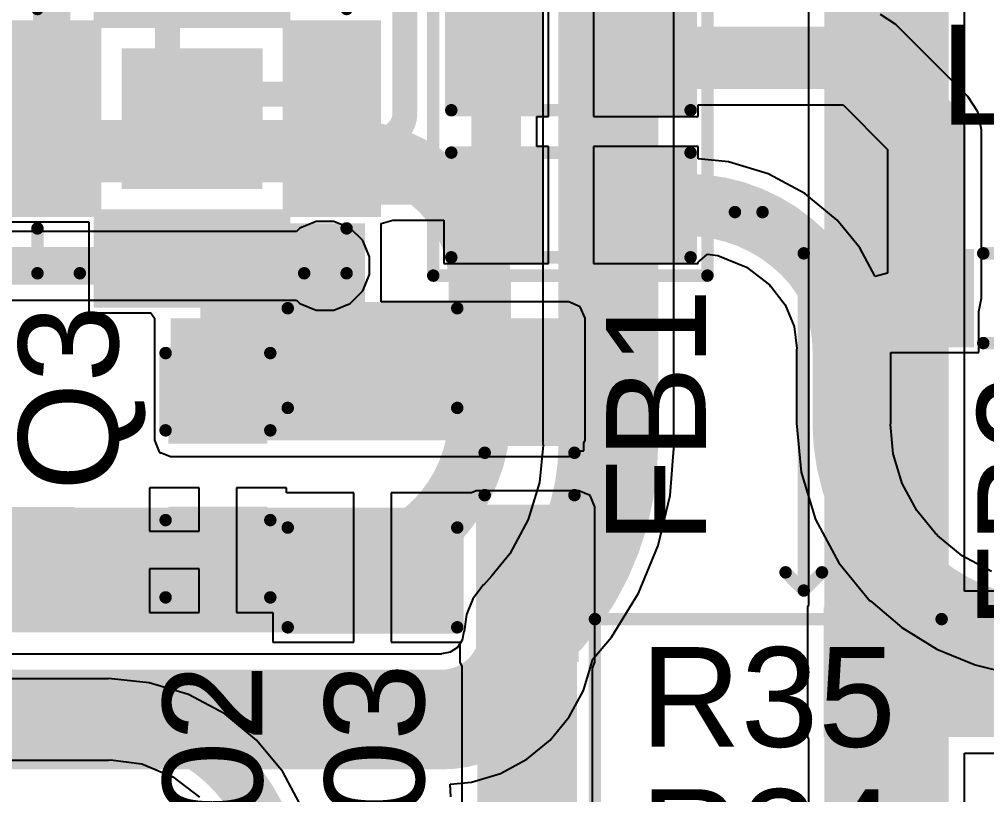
# Model space of a CAD drawing. Header units: millimetres. Extents: x -0.21 to 2.41, y -2.08 to 4.57.
# Drawn here: x 1.5006 to 1.8886, y -0.6672 to -0.3562 of the extents above; entities that cross this region are included whole.
import ezdxf

# ---------------------------------------------------------------- set-up
doc = ezdxf.new("R2010")
doc.units = ezdxf.units.MM
doc.header["$MEASUREMENT"] = 0
for name, color, linetype in [('BottomLayer', 5, 'Continuous'), ('TopLayer', 1, 'Continuous'), ('TopOverlay', 2, 'Continuous'), ('TopPaste', 8, 'Continuous'), ('TopSolder', 216, 'Continuous'), ('ViaHoleLayer', 16, 'Continuous')]:
    doc.layers.add(name, color=color, linetype=linetype)
doc.styles.add('Arial', font='arial.ttf', dxfattribs={"height": 0.2})

# ---------------------------------------------------------------- blocks, each defined once
blk = doc.blocks.new('R___0603_11')
at = {"layer": 'TopLayer'}
for points in [[(-0.015, 0.0175), (-0.015, -0.0175), (-0.045, -0.0175), (-0.045, 0.0175)], [(0.045, 0.0175), (0.045, -0.0175), (0.015, -0.0175), (0.015, 0.0175)]]:
    blk.add_hatch(color=1, dxfattribs=at).paths.add_polyline_path(points)
at = {"layer": 'TopPaste'}
for points in [[(-0.015, 0.0175), (-0.015, -0.0175), (-0.045, -0.0175), (-0.045, 0.0175)], [(0.045, 0.0175), (0.045, -0.0175), (0.015, -0.0175), (0.015, 0.0175)]]:
    blk.add_hatch(color=8, dxfattribs=at).paths.add_polyline_path(points)
at = {"layer": 'TopSolder'}
for points in [[(-0.011, 0.0215), (-0.011, -0.0215), (-0.049, -0.0215), (-0.049, 0.0215)], [(0.049, 0.0215), (0.049, -0.0215), (0.011, -0.0215), (0.011, 0.0215)]]:
    blk.add_hatch(color=216, dxfattribs=at).paths.add_polyline_path(points)
at = {"layer": 'TopOverlay', "const_width": 0.005}
for points in [[(-0.048, -0.021), (-0.048, 0.021)], [(-0.048, 0.021), (0.048, 0.021)], [(0.048, -0.021), (0.048, 0.021)], [(-0.048, -0.021), (0.048, -0.021)]]:
    blk.add_lwpolyline(points, dxfattribs=at)
at = {"layer": 'TopOverlay', "const_width": 0.0025}
for points in [[(-0.04925, 0.021, 1), (-0.04675, 0.021, 1)], [(-0.04925, 0.021, 1), (-0.04675, 0.021, 1)], [(0.04675, 0.021, 1), (0.04925, 0.021, 1)], [(0.04675, 0.021, 1), (0.04925, 0.021, 1)], [(-0.04925, -0.021, 1), (-0.04675, -0.021, 1)], [(-0.04925, -0.021, 1), (-0.04675, -0.021, 1)], [(0.04675, -0.021, 1), (0.04925, -0.021, 1)], [(0.04675, -0.021, 1), (0.04925, -0.021, 1)]]:
    blk.add_lwpolyline(points, format="xyb", close=True, dxfattribs=at)
blk = doc.blocks.new('R___0603_12')
at = {"layer": 'TopLayer'}
for points in [[(-0.015, 0.0175), (-0.015, -0.0175), (-0.045, -0.0175), (-0.045, 0.0175)], [(0.045, 0.0175), (0.045, -0.0175), (0.015, -0.0175), (0.015, 0.0175)]]:
    blk.add_hatch(color=1, dxfattribs=at).paths.add_polyline_path(points)
at = {"layer": 'TopPaste'}
for points in [[(-0.015, 0.0175), (-0.015, -0.0175), (-0.045, -0.0175), (-0.045, 0.0175)], [(0.045, 0.0175), (0.045, -0.0175), (0.015, -0.0175), (0.015, 0.0175)]]:
    blk.add_hatch(color=8, dxfattribs=at).paths.add_polyline_path(points)
at = {"layer": 'TopSolder'}
for points in [[(-0.011, 0.0215), (-0.011, -0.0215), (-0.049, -0.0215), (-0.049, 0.0215)], [(0.049, 0.0215), (0.049, -0.0215), (0.011, -0.0215), (0.011, 0.0215)]]:
    blk.add_hatch(color=216, dxfattribs=at).paths.add_polyline_path(points)
at = {"layer": 'TopOverlay', "const_width": 0.005}
for points in [[(-0.048, -0.021), (-0.048, 0.021)], [(-0.048, 0.021), (0.048, 0.021)], [(0.048, -0.021), (0.048, 0.021)], [(-0.048, -0.021), (0.048, -0.021)]]:
    blk.add_lwpolyline(points, dxfattribs=at)
at = {"layer": 'TopOverlay', "const_width": 0.0025}
for points in [[(-0.04925, 0.021, 1), (-0.04675, 0.021, 1)], [(-0.04925, 0.021, 1), (-0.04675, 0.021, 1)], [(0.04675, 0.021, 1), (0.04925, 0.021, 1)], [(0.04675, 0.021, 1), (0.04925, 0.021, 1)], [(-0.04925, -0.021, 1), (-0.04675, -0.021, 1)], [(-0.04925, -0.021, 1), (-0.04675, -0.021, 1)], [(0.04675, -0.021, 1), (0.04925, -0.021, 1)], [(0.04675, -0.021, 1), (0.04925, -0.021, 1)]]:
    blk.add_lwpolyline(points, format="xyb", close=True, dxfattribs=at)
blk = doc.blocks.new('TQFN_16_EP_3_3__51')
at = {"layer": 'TopLayer'}
for points in [[(-0.02362, 0.07185), (-0.02362, 0.04035), (-0.03543, 0.04035), (-0.03543, 0.07185)], [(-0.00394, 0.07185), (-0.00394, 0.04035), (-0.01575, 0.04035), (-0.01575, 0.07185)], [(0.01575, 0.07185), (0.01575, 0.04035), (0.00394, 0.04035), (0.00394, 0.07185)], [(0.03543, 0.07185), (0.03543, 0.04035), (0.02362, 0.04035), (0.02362, 0.07185)], [(-0.07185, 0.03543), (-0.04035, 0.03543), (-0.04035, 0.02362), (-0.07185, 0.02362)], [(0.04035, 0.03543), (0.07185, 0.03543), (0.07185, 0.02362), (0.04035, 0.02362)], [(-0.02421, 0.02421), (0.02421, 0.02421), (0.02421, -0.02421), (-0.02421, -0.02421)], [(-0.07185, 0.01575), (-0.04035, 0.01575), (-0.04035, 0.00394), (-0.07185, 0.00394)], [(0.04035, 0.01575), (0.07185, 0.01575), (0.07185, 0.00394), (0.04035, 0.00394)], [(-0.07185, -0.00394), (-0.04035, -0.00394), (-0.04035, -0.01575), (-0.07185, -0.01575)], [(0.04035, -0.00394), (0.07185, -0.00394), (0.07185, -0.01575), (0.04035, -0.01575)], [(-0.07185, -0.02362), (-0.04035, -0.02362), (-0.04035, -0.03543), (-0.07185, -0.03543)], [(0.04035, -0.02362), (0.07185, -0.02362), (0.07185, -0.03543), (0.04035, -0.03543)], [(-0.03543, -0.07185), (-0.03543, -0.04035), (-0.02362, -0.04035), (-0.02362, -0.07185)], [(-0.01575, -0.07185), (-0.01575, -0.04035), (-0.00394, -0.04035), (-0.00394, -0.07185)], [(0.00394, -0.07185), (0.00394, -0.04035), (0.01575, -0.04035), (0.01575, -0.07185)], [(0.02362, -0.07185), (0.02362, -0.04035), (0.03543, -0.04035), (0.03543, -0.07185)]]:
    blk.add_hatch(color=1, dxfattribs=at).paths.add_polyline_path(points)
at = {"layer": 'TopPaste'}
for points in [[(-0.02362, 0.07185), (-0.02362, 0.04035), (-0.03543, 0.04035), (-0.03543, 0.07185)], [(-0.00394, 0.07185), (-0.00394, 0.04035), (-0.01575, 0.04035), (-0.01575, 0.07185)], [(0.01575, 0.07185), (0.01575, 0.04035), (0.00394, 0.04035), (0.00394, 0.07185)], [(0.03543, 0.07185), (0.03543, 0.04035), (0.02362, 0.04035), (0.02362, 0.07185)], [(-0.07185, 0.03543), (-0.04035, 0.03543), (-0.04035, 0.02362), (-0.07185, 0.02362)], [(0.04035, 0.03543), (0.07185, 0.03543), (0.07185, 0.02362), (0.04035, 0.02362)], [(-0.02421, 0.02421), (0.02421, 0.02421), (0.02421, -0.02421), (-0.02421, -0.02421)], [(-0.07185, 0.01575), (-0.04035, 0.01575), (-0.04035, 0.00394), (-0.07185, 0.00394)], [(0.04035, 0.01575), (0.07185, 0.01575), (0.07185, 0.00394), (0.04035, 0.00394)], [(-0.07185, -0.00394), (-0.04035, -0.00394), (-0.04035, -0.01575), (-0.07185, -0.01575)], [(0.04035, -0.00394), (0.07185, -0.00394), (0.07185, -0.01575), (0.04035, -0.01575)], [(-0.07185, -0.02362), (-0.04035, -0.02362), (-0.04035, -0.03543), (-0.07185, -0.03543)], [(0.04035, -0.02362), (0.07185, -0.02362), (0.07185, -0.03543), (0.04035, -0.03543)], [(-0.03543, -0.07185), (-0.03543, -0.04035), (-0.02362, -0.04035), (-0.02362, -0.07185)], [(-0.01575, -0.07185), (-0.01575, -0.04035), (-0.00394, -0.04035), (-0.00394, -0.07185)], [(0.00394, -0.07185), (0.00394, -0.04035), (0.01575, -0.04035), (0.01575, -0.07185)], [(0.02362, -0.07185), (0.02362, -0.04035), (0.03543, -0.04035), (0.03543, -0.07185)]]:
    blk.add_hatch(color=8, dxfattribs=at).paths.add_polyline_path(points)
at = {"layer": 'TopSolder'}
for points in [[(-0.01962, 0.07585), (-0.01962, 0.03635), (-0.03943, 0.03635), (-0.03943, 0.07585)], [(0.00006, 0.07585), (0.00006, 0.03635), (-0.01975, 0.03635), (-0.01975, 0.07585)], [(0.01975, 0.07585), (0.01975, 0.03635), (-0.00006, 0.03635), (-0.00006, 0.07585)], [(0.03943, 0.07585), (0.03943, 0.03635), (0.01962, 0.03635), (0.01962, 0.07585)], [(-0.07585, 0.03943), (-0.03635, 0.03943), (-0.03635, 0.01962), (-0.07585, 0.01962)], [(0.03635, 0.03943), (0.07585, 0.03943), (0.07585, 0.01962), (0.03635, 0.01962)], [(-0.02821, 0.02821), (0.02821, 0.02821), (0.02821, -0.02821), (-0.02821, -0.02821)], [(-0.07585, 0.01975), (-0.03635, 0.01975), (-0.03635, -0.00006), (-0.07585, -0.00006)], [(0.03635, 0.01975), (0.07585, 0.01975), (0.07585, -0.00006), (0.03635, -0.00006)], [(-0.07585, 0.00006), (-0.03635, 0.00006), (-0.03635, -0.01975), (-0.07585, -0.01975)], [(0.03635, 0.00006), (0.07585, 0.00006), (0.07585, -0.01975), (0.03635, -0.01975)], [(-0.07585, -0.01962), (-0.03635, -0.01962), (-0.03635, -0.03943), (-0.07585, -0.03943)], [(0.03635, -0.01962), (0.07585, -0.01962), (0.07585, -0.03943), (0.03635, -0.03943)], [(-0.03943, -0.07585), (-0.03943, -0.03635), (-0.01962, -0.03635), (-0.01962, -0.07585)], [(-0.01975, -0.07585), (-0.01975, -0.03635), (0.00006, -0.03635), (0.00006, -0.07585)], [(-0.00006, -0.07585), (-0.00006, -0.03635), (0.01975, -0.03635), (0.01975, -0.07585)], [(0.01962, -0.07585), (0.01962, -0.03635), (0.03943, -0.03635), (0.03943, -0.07585)]]:
    blk.add_hatch(color=216, dxfattribs=at).paths.add_polyline_path(points)
at = {"layer": 'TopOverlay', "const_width": 0.005}
for points in [[(-0.062, 0.044), (-0.062, 0.062)], [(-0.062, 0.062), (-0.045, 0.062)], [(0.045, 0.062), (0.062, 0.062)], [(0.062, 0.044), (0.062, 0.062)], [(-0.083, 0.036), (-0.078, 0.031)], [(-0.083, 0.026), (-0.083, 0.036)], [(-0.083, 0.026), (-0.078, 0.031)], [(-0.062, -0.062), (-0.062, -0.044)], [(0.062, -0.062), (0.062, -0.044)], [(-0.062, -0.062), (-0.045, -0.062)], [(0.045, -0.062), (0.062, -0.062)]]:
    blk.add_lwpolyline(points, dxfattribs=at)
at = {"layer": 'TopOverlay', "const_width": 0.0025}
for points in [[(-0.06325, 0.062, 1), (-0.06075, 0.062, 1)], [(-0.06325, 0.062, 1), (-0.06075, 0.062, 1)], [(-0.04625, 0.062, 1), (-0.04375, 0.062, 1)], [(0.04375, 0.062, 1), (0.04625, 0.062, 1)], [(0.06075, 0.062, 1), (0.06325, 0.062, 1)], [(0.06075, 0.062, 1), (0.06325, 0.062, 1)], [(-0.06325, 0.044, 1), (-0.06075, 0.044, 1)], [(0.06075, 0.044, 1), (0.06325, 0.044, 1)], [(-0.08425, 0.036, 1), (-0.08175, 0.036, 1)], [(-0.08425, 0.036, 1), (-0.08175, 0.036, 1)], [(-0.07925, 0.031, 1), (-0.07675, 0.031, 1)], [(-0.07925, 0.031, 1), (-0.07675, 0.031, 1)], [(-0.08425, 0.026, 1), (-0.08175, 0.026, 1)], [(-0.08425, 0.026, 1), (-0.08175, 0.026, 1)], [(-0.06325, -0.044, 1), (-0.06075, -0.044, 1)], [(0.06075, -0.044, 1), (0.06325, -0.044, 1)], [(-0.06325, -0.062, 1), (-0.06075, -0.062, 1)], [(-0.06325, -0.062, 1), (-0.06075, -0.062, 1)], [(-0.04625, -0.062, 1), (-0.04375, -0.062, 1)], [(0.04375, -0.062, 1), (0.04625, -0.062, 1)], [(0.06075, -0.062, 1), (0.06325, -0.062, 1)], [(0.06075, -0.062, 1), (0.06325, -0.062, 1)]]:
    blk.add_lwpolyline(points, format="xyb", close=True, dxfattribs=at)
blk = doc.blocks.new('IND_0603__1608_M_______62')
at = {"layer": 'TopLayer'}
for points in [[(-0.03937, 0.01575), (-0.01575, 0.01575), (-0.01575, -0.01575), (-0.03937, -0.01575)], [(0.01575, 0.01575), (0.03937, 0.01575), (0.03937, -0.01575), (0.01575, -0.01575)]]:
    blk.add_hatch(color=1, dxfattribs=at).paths.add_polyline_path(points)
at = {"layer": 'TopPaste'}
for points in [[(-0.03937, 0.01575), (-0.01575, 0.01575), (-0.01575, -0.01575), (-0.03937, -0.01575)], [(0.01575, 0.01575), (0.03937, 0.01575), (0.03937, -0.01575), (0.01575, -0.01575)]]:
    blk.add_hatch(color=8, dxfattribs=at).paths.add_polyline_path(points)
at = {"layer": 'TopSolder'}
for points in [[(-0.04337, 0.01975), (-0.01175, 0.01975), (-0.01175, -0.01975), (-0.04337, -0.01975)], [(0.01175, 0.01975), (0.04337, 0.01975), (0.04337, -0.01975), (0.01175, -0.01975)]]:
    blk.add_hatch(color=216, dxfattribs=at).paths.add_polyline_path(points)
at = {"layer": 'TopOverlay', "const_width": 0.005}
for points in [[(-0.008, 0.018), (0.009, 0.018)], [(-0.008, -0.018), (0.009, -0.018)]]:
    blk.add_lwpolyline(points, dxfattribs=at)
at = {"layer": 'TopOverlay', "const_width": 0.0025}
for points in [[(-0.00925, 0.018, 1), (-0.00675, 0.018, 1)], [(0.00775, 0.018, 1), (0.01025, 0.018, 1)], [(-0.00925, -0.018, 1), (-0.00675, -0.018, 1)], [(0.00775, -0.018, 1), (0.01025, -0.018, 1)]]:
    blk.add_lwpolyline(points, format="xyb", close=True, dxfattribs=at)
blk = doc.blocks.new('IND_0603__1608_M_______63')
at = {"layer": 'TopLayer'}
for points in [[(-0.03937, 0.01575), (-0.01575, 0.01575), (-0.01575, -0.01575), (-0.03937, -0.01575)], [(0.01575, 0.01575), (0.03937, 0.01575), (0.03937, -0.01575), (0.01575, -0.01575)]]:
    blk.add_hatch(color=1, dxfattribs=at).paths.add_polyline_path(points)
at = {"layer": 'TopPaste'}
for points in [[(-0.03937, 0.01575), (-0.01575, 0.01575), (-0.01575, -0.01575), (-0.03937, -0.01575)], [(0.01575, 0.01575), (0.03937, 0.01575), (0.03937, -0.01575), (0.01575, -0.01575)]]:
    blk.add_hatch(color=8, dxfattribs=at).paths.add_polyline_path(points)
at = {"layer": 'TopSolder'}
for points in [[(-0.04337, 0.01975), (-0.01175, 0.01975), (-0.01175, -0.01975), (-0.04337, -0.01975)], [(0.01175, 0.01975), (0.04337, 0.01975), (0.04337, -0.01975), (0.01175, -0.01975)]]:
    blk.add_hatch(color=216, dxfattribs=at).paths.add_polyline_path(points)
at = {"layer": 'TopOverlay', "const_width": 0.005}
for points in [[(-0.008, 0.018), (0.009, 0.018)], [(-0.008, -0.018), (0.009, -0.018)]]:
    blk.add_lwpolyline(points, dxfattribs=at)
at = {"layer": 'TopOverlay', "const_width": 0.0025}
for points in [[(-0.00925, 0.018, 1), (-0.00675, 0.018, 1)], [(0.00775, 0.018, 1), (0.01025, 0.018, 1)], [(-0.00925, -0.018, 1), (-0.00675, -0.018, 1)], [(0.00775, -0.018, 1), (0.01025, -0.018, 1)]]:
    blk.add_lwpolyline(points, format="xyb", close=True, dxfattribs=at)
blk = doc.blocks.new('C___0805_64')
at = {"layer": 'TopLayer'}
for points in [[(-0.06, 0.03), (-0.02, 0.03), (-0.02, -0.03), (-0.06, -0.03)], [(0.02, 0.03), (0.06, 0.03), (0.06, -0.03), (0.02, -0.03)]]:
    blk.add_hatch(color=1, dxfattribs=at).paths.add_polyline_path(points)
at = {"layer": 'TopPaste'}
for points in [[(-0.06, 0.03), (-0.02, 0.03), (-0.02, -0.03), (-0.06, -0.03)], [(0.02, 0.03), (0.06, 0.03), (0.06, -0.03), (0.02, -0.03)]]:
    blk.add_hatch(color=8, dxfattribs=at).paths.add_polyline_path(points)
at = {"layer": 'TopSolder'}
for points in [[(-0.06276, 0.03276), (-0.01724, 0.03276), (-0.01724, -0.03276), (-0.06276, -0.03276)], [(0.01724, 0.03276), (0.06276, 0.03276), (0.06276, -0.03276), (0.01724, -0.03276)]]:
    blk.add_hatch(color=216, dxfattribs=at).paths.add_polyline_path(points)
at = {"layer": 'TopOverlay', "const_width": 0.005}
for points in [[(-0.064, 0.034), (-0.024, 0.034)], [(-0.064, 0.034), (-0.064, -0.034)], [(0.024, 0.034), (0.064, 0.034)], [(0.064, 0.034), (0.064, -0.034)], [(-0.064, -0.034), (-0.024, -0.034)], [(0.024, -0.034), (0.064, -0.034)]]:
    blk.add_lwpolyline(points, dxfattribs=at)
at = {"layer": 'TopOverlay', "const_width": 0.0025}
for points in [[(-0.06525, 0.034, 1), (-0.06275, 0.034, 1)], [(-0.06525, 0.034, 1), (-0.06275, 0.034, 1)], [(-0.02525, 0.034, 1), (-0.02275, 0.034, 1)], [(0.02275, 0.034, 1), (0.02525, 0.034, 1)], [(0.06275, 0.034, 1), (0.06525, 0.034, 1)], [(0.06275, 0.034, 1), (0.06525, 0.034, 1)], [(-0.06525, -0.034, 1), (-0.06275, -0.034, 1)], [(-0.06525, -0.034, 1), (-0.06275, -0.034, 1)], [(-0.02525, -0.034, 1), (-0.02275, -0.034, 1)], [(0.02275, -0.034, 1), (0.02525, -0.034, 1)], [(0.06275, -0.034, 1), (0.06525, -0.034, 1)], [(0.06275, -0.034, 1), (0.06525, -0.034, 1)]]:
    blk.add_lwpolyline(points, format="xyb", close=True, dxfattribs=at)
blk = doc.blocks.new('C___0603_65')
at = {"layer": 'TopLayer'}
for points in [[(-0.015, 0.0175), (-0.015, -0.0175), (-0.045, -0.0175), (-0.045, 0.0175)], [(0.045, 0.0175), (0.045, -0.0175), (0.015, -0.0175), (0.015, 0.0175)]]:
    blk.add_hatch(color=1, dxfattribs=at).paths.add_polyline_path(points)
at = {"layer": 'TopPaste'}
for points in [[(-0.015, 0.0175), (-0.015, -0.0175), (-0.045, -0.0175), (-0.045, 0.0175)], [(0.045, 0.0175), (0.045, -0.0175), (0.015, -0.0175), (0.015, 0.0175)]]:
    blk.add_hatch(color=8, dxfattribs=at).paths.add_polyline_path(points)
at = {"layer": 'TopSolder'}
for points in [[(-0.01264, 0.01986), (-0.01264, -0.01986), (-0.04736, -0.01986), (-0.04736, 0.01986)], [(0.04736, 0.01986), (0.04736, -0.01986), (0.01264, -0.01986), (0.01264, 0.01986)]]:
    blk.add_hatch(color=216, dxfattribs=at).paths.add_polyline_path(points)
at = {"layer": 'TopOverlay', "const_width": 0.005}
for points in [[(-0.049, 0.021), (-0.049, -0.021)], [(-0.049, 0.021), (-0.018, 0.021)], [(0.018, 0.021), (0.049, 0.021)], [(0.049, 0.021), (0.049, -0.021)], [(-0.049, -0.021), (-0.018, -0.021)], [(0.018, -0.021), (0.049, -0.021)]]:
    blk.add_lwpolyline(points, dxfattribs=at)
at = {"layer": 'TopOverlay', "const_width": 0.0025}
for points in [[(-0.05025, 0.021, 1), (-0.04775, 0.021, 1)], [(-0.05025, 0.021, 1), (-0.04775, 0.021, 1)], [(-0.01925, 0.021, 1), (-0.01675, 0.021, 1)], [(0.01675, 0.021, 1), (0.01925, 0.021, 1)], [(0.04775, 0.021, 1), (0.05025, 0.021, 1)], [(0.04775, 0.021, 1), (0.05025, 0.021, 1)], [(-0.05025, -0.021, 1), (-0.04775, -0.021, 1)], [(-0.05025, -0.021, 1), (-0.04775, -0.021, 1)], [(-0.01925, -0.021, 1), (-0.01675, -0.021, 1)], [(0.01675, -0.021, 1), (0.01925, -0.021, 1)], [(0.04775, -0.021, 1), (0.05025, -0.021, 1)], [(0.04775, -0.021, 1), (0.05025, -0.021, 1)]]:
    blk.add_lwpolyline(points, format="xyb", close=True, dxfattribs=at)

msp = doc.modelspace()

# ---------------------------------------------------------------- hatches: boundary and pattern name
at = {"layer": 'BottomLayer'}
for points in [[(1.54528, -0.42105), (1.59828, -0.42105), (1.59828, -0.36805), (1.54528, -0.36805)], [(2.19779, -0.644), (2.19779, -0.592), (1.82328, -0.592), (1.82328, -0.644)]]:
    msp.add_hatch(color=5, dxfattribs=at).paths.add_polyline_path(points)
h = msp.add_hatch(color=5, dxfattribs=at)
edge = h.paths.add_edge_path()
edge.add_arc((1.55728, -0.38405), 0.01181, 0, 360)
h = msp.add_hatch(color=5, dxfattribs=at)
edge = h.paths.add_edge_path()
edge.add_arc((1.58328, -0.38405), 0.01181, 0, 360)
h = msp.add_hatch(color=5, dxfattribs=at)
edge = h.paths.add_edge_path()
edge.add_arc((1.55728, -0.40905), 0.01181, 0, 360)
h = msp.add_hatch(color=5, dxfattribs=at)
edge = h.paths.add_edge_path()
edge.add_arc((1.58328, -0.40905), 0.01181, 0, 360)
h = msp.add_hatch(color=5, dxfattribs=at)
edge = h.paths.add_edge_path()
edge.add_arc((1.62328, -0.45505), 0.01181, 0, 360)
h = msp.add_hatch(color=5, dxfattribs=at)
edge = h.paths.add_edge_path()
edge.add_arc((1.53628, -0.57105), 0.01181, 0, 360)
h = msp.add_hatch(color=5, dxfattribs=at)
edge = h.paths.add_edge_path()
edge.add_arc((1.70428, -0.60176), 0.01181, 0, 360)
at = {"layer": 'TopLayer'}
h = msp.add_hatch(color=1, dxfattribs=at)
edge = h.paths.add_edge_path()
edge.add_arc((1.55728, -0.38405), 0.01181, 0, 360)
h = msp.add_hatch(color=1, dxfattribs=at)
edge = h.paths.add_edge_path()
edge.add_arc((1.58328, -0.38405), 0.01181, 0, 360)
h = msp.add_hatch(color=1, dxfattribs=at)
edge = h.paths.add_edge_path()
edge.add_arc((1.55728, -0.40905), 0.01181, 0, 360)
h = msp.add_hatch(color=1, dxfattribs=at)
edge = h.paths.add_edge_path()
edge.add_arc((1.58328, -0.40905), 0.01181, 0, 360)
for points in [[(1.57328, -0.52505), (1.63928, -0.52505), (1.63928, -0.43805), (1.57328, -0.43805)], [(1.72103, -0.52505), (1.72103, -0.47605), (1.56128, -0.47605), (1.56128, -0.52505)], [(1.52262, -0.60176), (1.52262, -0.55176), (1.44228, -0.55176), (1.44228, -0.60176)], [(1.67328, -0.60205), (1.67328, -0.55205), (1.46628, -0.55205), (1.46628, -0.60205)], [(1.6838, -0.614), (1.725, -0.614), (1.725, -0.55179), (1.6838, -0.55179)]]:
    msp.add_hatch(color=1, dxfattribs=at).paths.add_polyline_path(points)
h = msp.add_hatch(color=1, dxfattribs=at)
edge = h.paths.add_edge_path()
edge.add_arc((1.62328, -0.45505), 0.01181, 0, 360)
h = msp.add_hatch(color=1, dxfattribs=at)
edge = h.paths.add_edge_path()
edge.add_arc((1.53628, -0.57105), 0.01181, 0, 360)
h = msp.add_hatch(color=1, dxfattribs=at)
edge = h.paths.add_edge_path()
edge.add_arc((1.70428, -0.60176), 0.01181, 0, 360)
at = {"layer": 'ViaHoleLayer'}
h = msp.add_hatch(color=16, dxfattribs=at)
edge = h.paths.add_edge_path()
edge.add_arc((1.55728, -0.38405), 0.00591, 0, 360)
h = msp.add_hatch(color=16, dxfattribs=at)
edge = h.paths.add_edge_path()
edge.add_arc((1.58328, -0.38405), 0.00591, 0, 360)
h = msp.add_hatch(color=16, dxfattribs=at)
edge = h.paths.add_edge_path()
edge.add_arc((1.55728, -0.40905), 0.00591, 0, 360)
h = msp.add_hatch(color=16, dxfattribs=at)
edge = h.paths.add_edge_path()
edge.add_arc((1.58328, -0.40905), 0.00591, 0, 360)
h = msp.add_hatch(color=16, dxfattribs=at)
edge = h.paths.add_edge_path()
edge.add_arc((1.62328, -0.45505), 0.00591, 0, 360)
h = msp.add_hatch(color=16, dxfattribs=at)
edge = h.paths.add_edge_path()
edge.add_arc((1.53628, -0.57105), 0.00591, 0, 360)
h = msp.add_hatch(color=16, dxfattribs=at)
edge = h.paths.add_edge_path()
edge.add_arc((1.70428, -0.60176), 0.00591, 0, 360)

# ---------------------------------------------------------------- linework, layer by layer
at = {"layer": 'BottomLayer'}
for p, q in [((1.87973, -0.58551), (1.87973, -0.29733)), ((1.81719, -0.31028), (1.81719, -0.59102)), ((1.71065, -0.33107), (1.71065, -0.52653)), ((1.7631, -0.52653), (1.7631, -0.33107)), ((1.61974, -0.43724), (1.61319, -0.43995)), ((1.62682, -0.43724), (1.61974, -0.43724)), ((1.63337, -0.43995), (1.62682, -0.43724)), ((1.61185, -0.44128), (1.43588, -0.44128)), ((1.61319, -0.43995), (1.61185, -0.44128)), ((1.63838, -0.44496), (1.63337, -0.43995)), ((1.64109, -0.4515), (1.63838, -0.44496)), ((1.64109, -0.45859), (1.64109, -0.4515)), ((1.63838, -0.46514), (1.64109, -0.45859)), ((1.63337, -0.47015), (1.63838, -0.46514)), ((1.43588, -0.46881), (1.61185, -0.46881)), ((1.61185, -0.46881), (1.61319, -0.47015)), ((1.61319, -0.47015), (1.61974, -0.47286)), ((1.61974, -0.47286), (1.62682, -0.47286)), ((1.62682, -0.47286), (1.63337, -0.47015)), ((1.71071, -0.52699), (1.70924, -0.54199)), ((1.71065, -0.52653), (1.71071, -0.52699)), ((1.76166, -0.54714), (1.76328, -0.52653)), ((1.76328, -0.52653), (1.7631, -0.52653)), ((1.70924, -0.54199), (1.70473, -0.55685)), ((1.75684, -0.56724), (1.76166, -0.54714)), ((1.70473, -0.55685), (1.69741, -0.57054)), ((1.74892, -0.58634), (1.75684, -0.56724)), ((1.69741, -0.57054), (1.69013, -0.57941)), ((1.69013, -0.57941), (1.68694, -0.58305)), ((1.68673, -0.58321), (1.68256, -0.58864)), ((1.68694, -0.58305), (1.68673, -0.58321)), ((2.19779, -0.58551), (1.87973, -0.58551)), ((1.68256, -0.58864), (1.67994, -0.59497)), ((1.73812, -0.60397), (1.74892, -0.58634)), ((1.81719, -0.59102), (1.81679, -0.592)), ((1.81679, -0.592), (1.81679, -0.644)), ((1.67994, -0.59497), (1.67905, -0.60176)), ((1.67827, -0.60519), (1.67633, -0.6081)), ((1.67895, -0.60176), (1.67827, -0.60519)), ((1.67905, -0.60176), (1.67895, -0.60176)), ((1.67905, -0.60176), (1.67905, -0.60176)), ((1.73048, -0.61292), (1.73812, -0.60397)), ((1.67633, -0.6081), (1.67342, -0.61004)), ((1.66999, -0.61082), (1.4027, -0.61082)), ((1.67342, -0.61004), (1.66999, -0.61072)), ((1.66999, -0.61072), (1.66999, -0.61082)), ((1.73039, -0.61377), (1.73048, -0.61292)), ((1.72689, -0.62533), (1.73039, -0.61377)), ((1.7212, -0.63597), (1.72689, -0.62533)), ((1.71354, -0.64531), (1.7212, -0.63597)), ((1.81679, -0.644), (1.81719, -0.64498)), ((1.70421, -0.65296), (1.71354, -0.64531)), ((1.81719, -0.64498), (1.81719, -0.79274)), ((1.87973, -0.80569), (1.87973, -0.65049)), ((1.87973, -0.65049), (2.19779, -0.65049)), ((1.69356, -0.65866), (1.70421, -0.65296)), ((1.68201, -0.66216), (1.69356, -0.65866)), ((1.67347, -0.663), (1.68201, -0.66216)), ((1.67372, -0.668), (1.67347, -0.663))]:
    msp.add_line(p, q, dxfattribs=at)
for points, const_width in [([(1.84846, -0.61867), (1.84846, -0.29733)], 0.05), ([(1.73688, -0.52653), (1.73688, -0.33107)], 0.04), ([(1.51473, -0.40905), (1.55728, -0.40905)], 0.025), ([(1.58328, -0.40905), (1.63228, -0.40905)], 0.025), ([(1.43588, -0.45505), (1.62328, -0.45505)], 0.015), ([(1.68528, -0.51459), (1.68528, -0.46189)], 0.025), ([(1.53628, -0.57105), (1.63589, -0.57105)], 0.025), ([(1.84846, -0.80569), (1.84846, -0.61867)], 0.05), ([(1.4027, -0.63705), (1.66999, -0.63705)], 0.04)]:
    msp.add_lwpolyline(points, dxfattribs=dict(at, const_width=const_width))
for points, const_width in [([(1.51473, -0.40905, -0.401219), (1.45488, -0.34646)], 0.025), ([(1.63228, -0.40905, -0.198912), (1.66983, -0.4246)], 0.025), ([(1.66983, -0.4246, -0.198912), (1.68528, -0.46189)], 0.025), ([(1.68528, -0.51459, -0.198912), (1.66728, -0.55805)], 0.025), ([(1.73688, -0.52653, -0.201526), (1.70527, -0.60176)], 0.04), ([(1.66728, -0.55805, -0.198912), (1.63589, -0.57105)], 0.025), ([(1.70528, -0.60176, -0.414214), (1.66999, -0.63705)], 0.04), ([(1.84846, -0.61867, -0.198912), (1.84996, -0.61805)], 0.022)]:
    msp.add_lwpolyline(points, format="xyb", dxfattribs=dict(at, const_width=const_width))
for points, const_width in [([(1.50848, -0.40905, 1), (1.52098, -0.40905, 1)], 0.0125), ([(1.50848, -0.40905, 1), (1.52098, -0.40905, 1)], 0.0125), ([(1.55103, -0.40905, 1), (1.56353, -0.40905, 1)], 0.0125), ([(1.57703, -0.40905, 1), (1.58953, -0.40905, 1)], 0.0125), ([(1.62603, -0.40905, 1), (1.63853, -0.40905, 1)], 0.0125), ([(1.62603, -0.40905, 1), (1.63853, -0.40905, 1)], 0.0125), ([(1.66358, -0.4246, 1), (1.67608, -0.4246, 1)], 0.0125), ([(1.66358, -0.4246, 1), (1.67608, -0.4246, 1)], 0.0125), ([(1.61953, -0.45505, 1), (1.62703, -0.45505, 1)], 0.0075), ([(1.67903, -0.46189, 1), (1.69153, -0.46189, 1)], 0.0125), ([(1.67903, -0.46189, 1), (1.69153, -0.46189, 1)], 0.0125), ([(1.67903, -0.51459, 1), (1.69153, -0.51459, 1)], 0.0125), ([(1.67903, -0.51459, 1), (1.69153, -0.51459, 1)], 0.0125), ([(1.72688, -0.52653, 1), (1.74688, -0.52653, 1)], 0.02), ([(1.72688, -0.52653, 1), (1.74688, -0.52653, 1)], 0.02), ([(1.66103, -0.55805, 1), (1.67353, -0.55805, 1)], 0.0125), ([(1.66103, -0.55805, 1), (1.67353, -0.55805, 1)], 0.0125), ([(1.53003, -0.57105, 1), (1.54253, -0.57105, 1)], 0.0125), ([(1.62964, -0.57105, 1), (1.64214, -0.57105, 1)], 0.0125), ([(1.62964, -0.57105, 1), (1.64214, -0.57105, 1)], 0.0125), ([(1.69527, -0.60176, 1), (1.71527, -0.60176, 1)], 0.02), ([(1.69528, -0.60176, 1), (1.71528, -0.60176, 1)], 0.02), ([(1.83596, -0.61867, 1), (1.86096, -0.61867, 1)], 0.025), ([(1.83596, -0.61867, 1), (1.86096, -0.61867, 1)], 0.025), ([(1.84296, -0.61867, 1), (1.85396, -0.61867, 1)], 0.011), ([(1.84446, -0.61805, 1), (1.85546, -0.61805, 1)], 0.011), ([(1.65999, -0.63705, 1), (1.67999, -0.63705, 1)], 0.02), ([(1.65999, -0.63705, 1), (1.67999, -0.63705, 1)], 0.02)]:
    msp.add_lwpolyline(points, format="xyb", close=True, dxfattribs=dict(at, const_width=const_width))
at = {"layer": 'TopLayer'}
for p, q in [((1.71288, -0.39515), (1.71288, -0.34814)), ((1.73088, -0.34814), (1.73088, -0.39515)), ((1.85218, -0.35831), (1.84606, -0.35422)), ((1.88106, -0.38718), (1.85218, -0.35831)), ((1.88515, -0.3933), (1.88106, -0.38718)), ((1.77288, -0.39515), (1.77288, -0.39051)), ((1.77288, -0.39051), (1.83103, -0.39051)), ((1.83103, -0.39051), (1.84886, -0.40833)), ((1.70819, -0.40714), (1.70819, -0.39515)), ((1.70819, -0.39515), (1.71288, -0.39515)), ((1.73088, -0.39515), (1.77288, -0.39515)), ((1.88658, -0.40052), (1.88515, -0.3933)), ((1.88658, -0.46805), (1.88658, -0.40052)), ((1.71288, -0.40714), (1.70819, -0.40714)), ((1.71288, -0.45415), (1.71288, -0.40714)), ((1.77288, -0.40714), (1.73088, -0.40714)), ((1.73088, -0.40714), (1.73088, -0.45415)), ((1.77288, -0.41217), (1.77288, -0.40714)), ((1.84886, -0.40833), (1.84886, -0.45802)), ((1.78505, -0.41337), (1.77288, -0.41217)), ((1.80102, -0.41822), (1.78505, -0.41337)), ((1.81575, -0.42609), (1.80102, -0.41822)), ((1.82865, -0.43668), (1.81575, -0.42609)), ((1.49203, -0.43747), (1.52844, -0.43747)), ((1.52844, -0.43747), (1.52844, -0.47389)), ((1.64577, -0.43805), (1.65039, -0.43678)), ((1.64577, -0.46955), (1.64577, -0.43805)), ((1.65039, -0.43678), (1.67088, -0.43678)), ((1.67088, -0.43678), (1.67088, -0.45415)), ((1.82862, -0.43671), (1.82865, -0.43668)), ((1.82866, -0.43678), (1.82862, -0.43671)), ((1.83775, -0.44785), (1.82866, -0.43678)), ((1.84386, -0.45928), (1.83775, -0.44785)), ((1.77288, -0.45361), (1.77664, -0.45032)), ((1.77288, -0.45415), (1.77288, -0.45361)), ((1.77664, -0.45032), (1.78077, -0.45086)), ((1.78077, -0.45086), (1.79226, -0.45562)), ((1.67088, -0.45415), (1.71288, -0.45415)), ((1.73088, -0.45415), (1.77288, -0.45415)), ((1.79226, -0.45562), (1.80148, -0.46269)), ((1.84886, -0.45802), (1.84386, -0.45928)), ((1.80148, -0.46269), (1.80194, -0.46338)), ((1.80194, -0.46338), (1.80238, -0.46368)), ((1.80238, -0.46368), (1.80777, -0.47071)), ((1.88553, -0.47333), (1.88658, -0.46805)), ((1.72103, -0.46955), (1.64577, -0.46955)), ((1.72562, -0.47145), (1.72103, -0.46955)), ((1.72752, -0.47605), (1.72562, -0.47145)), ((1.80777, -0.47071), (1.81137, -0.47938)), ((1.88553, -0.48979), (1.88553, -0.47333)), ((1.52844, -0.47389), (1.55334, -0.47389)), ((1.55334, -0.47389), (1.55478, -0.47605)), ((1.55478, -0.47605), (1.55478, -0.52505)), ((1.72752, -0.52505), (1.72752, -0.47605)), ((1.81137, -0.47938), (1.81252, -0.48817)), ((1.81252, -0.48817), (1.81242, -0.48869)), ((1.81242, -0.48869), (1.81242, -0.51819)), ((1.85015, -0.49126), (1.85015, -0.48979)), ((1.85015, -0.48979), (1.85328, -0.48979)), ((1.85015, -0.51819), (1.85015, -0.49126)), ((1.85328, -0.48979), (1.88553, -0.48979)), ((1.81242, -0.51819), (1.8123, -0.51819)), ((1.8123, -0.51819), (1.81424, -0.53786)), ((1.85004, -0.51875), (1.85015, -0.51819)), ((1.85119, -0.53051), (1.85004, -0.51875)), ((1.55478, -0.52505), (1.55669, -0.52964)), ((1.72703, -0.52624), (1.72752, -0.52505)), ((1.72703, -0.5293), (1.72703, -0.52624)), ((1.55669, -0.52964), (1.55678, -0.52968)), ((1.55678, -0.52968), (1.55678, -0.53005)), ((1.55678, -0.53005), (1.55767, -0.53005)), ((1.55767, -0.53005), (1.56128, -0.53154)), ((1.56128, -0.53154), (1.72103, -0.53154)), ((1.72103, -0.53154), (1.72562, -0.52964)), ((1.72562, -0.52964), (1.72576, -0.5293)), ((1.72576, -0.5293), (1.72703, -0.5293)), ((1.85478, -0.54235), (1.85119, -0.53051)), ((1.81424, -0.53786), (1.81997, -0.55677)), ((1.86062, -0.55326), (1.85478, -0.54235)), ((1.57278, -0.54405), (1.55278, -0.54405)), ((1.55278, -0.54405), (1.55278, -0.56155)), ((1.57278, -0.56155), (1.57278, -0.54405)), ((1.60778, -0.54405), (1.58778, -0.54405)), ((1.58778, -0.54405), (1.58778, -0.56905)), ((1.60778, -0.54605), (1.60778, -0.54405)), ((1.63478, -0.54605), (1.60778, -0.54605)), ((1.63478, -0.57605), (1.63478, -0.54605)), ((1.682, -0.54605), (1.64978, -0.54605)), ((1.64978, -0.54605), (1.64978, -0.57605)), ((1.6838, -0.5453), (1.682, -0.54605)), ((1.725, -0.5453), (1.6838, -0.5453)), ((1.72959, -0.5472), (1.725, -0.5453)), ((1.73149, -0.55179), (1.72959, -0.5472)), ((1.73149, -0.614), (1.73149, -0.55179)), ((1.86811, -0.56239), (1.86062, -0.55326)), ((1.81997, -0.55677), (1.82929, -0.5742)), ((1.55278, -0.56155), (1.57278, -0.56155)), ((1.86858, -0.56271), (1.86811, -0.56239)), ((1.86895, -0.56325), (1.86858, -0.56271)), ((1.87879, -0.57133), (1.86895, -0.56325)), ((1.58778, -0.56905), (1.58778, -0.59405)), ((1.82929, -0.5742), (1.84182, -0.58947)), ((1.89059, -0.57764), (1.87879, -0.57133)), ((1.57278, -0.57655), (1.55278, -0.57655)), ((1.55278, -0.57655), (1.55278, -0.59405)), ((1.57278, -0.59405), (1.57278, -0.57655)), ((1.63478, -0.60605), (1.63478, -0.57605)), ((1.64978, -0.57605), (1.64978, -0.60605)), ((1.84182, -0.58947), (1.84191, -0.58938)), ((1.84191, -0.58938), (1.84217, -0.58956)), ((1.84217, -0.58956), (1.85455, -0.60013)), ((1.55278, -0.59405), (1.57278, -0.59405)), ((1.58778, -0.59405), (1.60228, -0.59405)), ((1.60228, -0.59405), (1.60228, -0.60605)), ((1.85455, -0.60013), (1.8687, -0.6088)), ((1.60228, -0.60605), (1.63478, -0.60605)), ((1.64978, -0.60605), (1.6773, -0.60605)), ((1.6773, -0.60605), (1.6773, -0.614)), ((1.8687, -0.6088), (1.88403, -0.61515)), ((1.6773, -0.614), (1.67805, -0.61581)), ((1.67805, -0.61581), (1.67805, -1.16505)), ((1.7305, -0.61639), (1.73149, -0.614)), ((1.7305, -0.71656), (1.7305, -0.61639)), ((1.88403, -0.61515), (1.90016, -0.61903)), ((1.53635, -0.62073), (1.38383, -0.62073)), ((1.55275, -0.62226), (1.53635, -0.62064)), ((1.53635, -0.62064), (1.53635, -0.62073)), ((1.56851, -0.62704), (1.55275, -0.62226)), ((1.58305, -0.63481), (1.56851, -0.62704)), ((1.59578, -0.64526), (1.58305, -0.63481)), ((1.60624, -0.658), (1.59578, -0.64526)), ((1.38383, -0.65336), (1.53635, -0.65336)), ((1.53635, -0.65336), (1.53712, -0.65321)), ((1.53712, -0.65321), (1.5497, -0.65486)), ((1.5497, -0.65486), (1.56214, -0.66002)), ((1.61401, -0.67253), (1.60624, -0.658)), ((1.56214, -0.66002), (1.57283, -0.66822))]:
    msp.add_line(p, q, dxfattribs=at)
for points, const_width in [([(1.51353, -0.36626), (1.51353, -0.24129)], 0.015), ([(1.56003, -0.37228), (1.56003, -0.33994)], 0.01), ([(1.65528, -0.3938), (1.65528, -0.34284)], 0.01), ([(1.51353, -0.36626), (1.51377, -0.36651)], 0.015), ([(1.69188, -0.37198), (1.69188, -0.36865)], 0.02), ([(1.75188, -0.37165), (1.83884, -0.37165)], 0.025), ([(1.83884, -0.37165), (1.86772, -0.40052)], 0.025), ([(1.69188, -0.43065), (1.69188, -0.37198)], 0.02), ([(1.55972, -0.38588), (1.55973, -0.38589)], 0.012), ([(1.55973, -0.38589), (1.56988, -0.39604)], 0.012), ([(1.49995, -0.3862), (1.51377, -0.3862)], 0.01), ([(1.59364, -0.3862), (1.62598, -0.3862)], 0.01), ([(1.86772, -0.46805), (1.86772, -0.40052)], 0.025), ([(1.51377, -0.40588), (1.55728, -0.40588)], 0.01), ([(1.62598, -0.40588), (1.64061, -0.40588)], 0.01), ([(1.75188, -0.43065), (1.76844, -0.43065)], 0.025), ([(1.46296, -0.42557), (1.51377, -0.42557)], 0.01), ([(1.62598, -0.42557), (1.6868, -0.42557)], 0.01), ([(1.6868, -0.42557), (1.69188, -0.43065)], 0.01), ([(1.60642, -0.45505), (1.62328, -0.45505)], 0.012), ([(1.83128, -0.51819), (1.83128, -0.48869)], 0.025), ([(1.53628, -0.58165), (1.56849, -0.58165)], 0.012), ([(1.70428, -1.16505), (1.70428, -0.60176)], 0.04), ([(1.38383, -0.63705), (1.53635, -0.63705)], 0.02)]:
    msp.add_lwpolyline(points, dxfattribs=dict(at, const_width=const_width))
for points, const_width in [([(1.50978, -0.36626, 1), (1.51728, -0.36626, 1)], 0.0075), ([(1.50978, -0.36626, 1), (1.51728, -0.36626, 1)], 0.0075), ([(1.51002, -0.36651, 1), (1.51752, -0.36651, 1)], 0.0075), ([(1.68688, -0.36865, 1), (1.69688, -0.36865, 1)], 0.01), ([(1.74563, -0.37165, 1), (1.75813, -0.37165, 1)], 0.0125), ([(1.83259, -0.37165, 1), (1.84509, -0.37165, 1)], 0.0125), ([(1.83259, -0.37165, 1), (1.84509, -0.37165, 1)], 0.0125), ([(1.68688, -0.37198, 1), (1.69688, -0.37198, 1)], 0.01), ([(1.68688, -0.37198, 1), (1.69688, -0.37198, 1)], 0.01), ([(1.55753, -0.37228, 1), (1.56253, -0.37228, 1)], 0.005), ([(1.55228, -0.38405, 1), (1.55828, -0.38405, 1)], 0.006), ([(1.55672, -0.38588, 1), (1.56272, -0.38588, 1)], 0.006), ([(1.55672, -0.38588, 1), (1.56272, -0.38588, 1)], 0.006), ([(1.55672, -0.38588, 1), (1.56272, -0.38588, 1)], 0.006), ([(1.55673, -0.38589, 1), (1.56273, -0.38589, 1)], 0.006), ([(1.55673, -0.38589, 1), (1.56273, -0.38589, 1)], 0.006), ([(1.55673, -0.38589, 1), (1.56273, -0.38589, 1)], 0.006), ([(1.49745, -0.3862, 1), (1.50245, -0.3862, 1)], 0.005), ([(1.49745, -0.3862, 1), (1.50245, -0.3862, 1)], 0.005), ([(1.51127, -0.3862, 1), (1.51627, -0.3862, 1)], 0.005), ([(1.59114, -0.3862, 1), (1.59614, -0.3862, 1)], 0.005), ([(1.62348, -0.3862, 1), (1.62848, -0.3862, 1)], 0.005), ([(1.86147, -0.40052, 1), (1.87397, -0.40052, 1)], 0.0125), ([(1.86147, -0.40052, 1), (1.87397, -0.40052, 1)], 0.0125), ([(1.56688, -0.39604, 1), (1.57288, -0.39604, 1)], 0.006), ([(1.65278, -0.3938, 1), (1.65778, -0.3938, 1)], 0.005), ([(1.65278, -0.3938, 1), (1.65778, -0.3938, 1)], 0.005), ([(1.64978, -0.40105, 1), (1.65478, -0.40105, 1)], 0.005), ([(1.64978, -0.40105, 1), (1.65478, -0.40105, 1)], 0.005), ([(1.51127, -0.40588, 1), (1.51627, -0.40588, 1)], 0.005), ([(1.55478, -0.40588, 1), (1.55978, -0.40588, 1)], 0.005), ([(1.62348, -0.40588, 1), (1.62848, -0.40588, 1)], 0.005), ([(1.63811, -0.40588, 1), (1.64311, -0.40588, 1)], 0.005), ([(1.63811, -0.40588, 1), (1.64311, -0.40588, 1)], 0.005), ([(1.74563, -0.43065, 1), (1.75813, -0.43065, 1)], 0.0125), ([(1.76219, -0.43065, 1), (1.77469, -0.43065, 1)], 0.0125), ([(1.76219, -0.43065, 1), (1.77469, -0.43065, 1)], 0.0125), ([(1.51127, -0.42557, 1), (1.51627, -0.42557, 1)], 0.005), ([(1.62348, -0.42557, 1), (1.62848, -0.42557, 1)], 0.005), ([(1.6843, -0.42557, 1), (1.6893, -0.42557, 1)], 0.005), ([(1.6843, -0.42557, 1), (1.6893, -0.42557, 1)], 0.005), ([(1.68688, -0.43065, 1), (1.69688, -0.43065, 1)], 0.01), ([(1.68938, -0.43065, 1), (1.69438, -0.43065, 1)], 0.005), ([(1.80903, -0.45005, 1), (1.82153, -0.45005, 1)], 0.0125), ([(1.80903, -0.45005, 1), (1.82153, -0.45005, 1)], 0.0125), ([(1.5964, -0.45214, 1), (1.6024, -0.45214, 1)], 0.006), ([(1.60342, -0.45505, 1), (1.60942, -0.45505, 1)], 0.006), ([(1.60342, -0.45505, 1), (1.60942, -0.45505, 1)], 0.006), ([(1.62028, -0.45505, 1), (1.62628, -0.45505, 1)], 0.006), ([(1.86147, -0.46805, 1), (1.87397, -0.46805, 1)], 0.0125), ([(1.82503, -0.48869, 1), (1.83753, -0.48869, 1)], 0.0125), ([(1.82503, -0.48869, 1), (1.83753, -0.48869, 1)], 0.0125), ([(1.5944, -0.5075, 1), (1.6044, -0.5075, 1)], 0.01), ([(1.59488, -0.50865, 1), (1.60488, -0.50865, 1)], 0.01), ([(1.82503, -0.51819, 1), (1.83753, -0.51819, 1)], 0.0125), ([(1.82503, -0.51819, 1), (1.83753, -0.51819, 1)], 0.0125), ([(1.59688, -0.56865, 1), (1.60288, -0.56865, 1)], 0.006), ([(1.849, -0.57605, 1), (1.8615, -0.57605, 1)], 0.0125), ([(1.849, -0.57605, 1), (1.8615, -0.57605, 1)], 0.0125), ([(1.53328, -0.58165, 1), (1.53928, -0.58165, 1)], 0.006), ([(1.56549, -0.58165, 1), (1.57149, -0.58165, 1)], 0.006), ([(1.56549, -0.58165, 1), (1.57149, -0.58165, 1)], 0.006), ([(1.69428, -0.60176, 1), (1.71428, -0.60176, 1)], 0.02), ([(1.53135, -0.63705, 1), (1.54135, -0.63705, 1)], 0.01), ([(1.53135, -0.63705, 1), (1.54135, -0.63705, 1)], 0.01)]:
    msp.add_lwpolyline(points, format="xyb", close=True, dxfattribs=dict(at, const_width=const_width))
for points, const_width in [([(1.49995, -0.3862, -0.198912), (1.4854, -0.38017)], 0.01), ([(1.55528, -0.38405, -0.198442), (1.55972, -0.38588)], 0.012), ([(1.55972, -0.38588, -0.00045), (1.55973, -0.38589)], 0.012), ([(1.65528, -0.3938, -0.198912), (1.65228, -0.40105)], 0.01), ([(1.65228, -0.40105, -0.198912), (1.64061, -0.40588)], 0.01), ([(1.76844, -0.43065, -0.198912), (1.81528, -0.45005)], 0.025), ([(1.81528, -0.45005, -0.198912), (1.83128, -0.48869)], 0.025), ([(1.60642, -0.45505, -0.198912), (1.5994, -0.45214)], 0.012), ([(1.59988, -0.50865, -0.198912), (1.5994, -0.5075)], 0.02), ([(1.85525, -0.57605, -0.198912), (1.83128, -0.51819)], 0.025), ([(1.59988, -0.56865, -0.198912), (1.56849, -0.58165)], 0.012), ([(1.9167, -0.6015, -0.198912), (1.85525, -0.57605)], 0.025), ([(1.53635, -0.63705, -0.414214), (1.604, -0.7047)], 0.02)]:
    msp.add_lwpolyline(points, format="xyb", dxfattribs=dict(at, const_width=const_width))
at = {"layer": 'TopOverlay', "const_width": 0.005}
for points in [[(1.66665, -0.45898), (1.66665, -0.226)], [(1.77664, -0.45898), (1.77664, -0.226)], [(1.78766, -0.4335), (1.79873, -0.4335)], [(1.79873, -0.4335), (1.81528, -0.45005)], [(1.81528, -0.5853), (1.81528, -0.45005)], [(1.66665, -0.45898), (1.77664, -0.45898)], [(1.80798, -0.578), (1.81528, -0.5853)], [(1.81528, -0.5853), (1.82258, -0.578)], [(1.7315, -0.59676), (1.87057, -0.59676)], [(1.7315, -0.832), (1.7315, -0.59676)], [(1.87057, -0.832), (1.87057, -0.59676)]]:
    msp.add_lwpolyline(points, dxfattribs=at)
at = {"layer": 'TopOverlay', "const_width": 0.0025}
for points in [[(1.78641, -0.4335, 1), (1.78891, -0.4335, 1)], [(1.79748, -0.4335, 1), (1.79998, -0.4335, 1)], [(1.79748, -0.4335, 1), (1.79998, -0.4335, 1)], [(1.81403, -0.45005, 1), (1.81653, -0.45005, 1)], [(1.81403, -0.45005, 1), (1.81653, -0.45005, 1)], [(1.6654, -0.45898, 1), (1.6679, -0.45898, 1)], [(1.6654, -0.45898, 1), (1.6679, -0.45898, 1)], [(1.77539, -0.45898, 1), (1.77789, -0.45898, 1)], [(1.77539, -0.45898, 1), (1.77789, -0.45898, 1)], [(1.80673, -0.578, 1), (1.80923, -0.578, 1)], [(1.82133, -0.578, 1), (1.82383, -0.578, 1)], [(1.81403, -0.5853, 1), (1.81653, -0.5853, 1)], [(1.81403, -0.5853, 1), (1.81653, -0.5853, 1)], [(1.81403, -0.5853, 1), (1.81653, -0.5853, 1)], [(1.73025, -0.59676, 1), (1.73275, -0.59676, 1)], [(1.73025, -0.59676, 1), (1.73275, -0.59676, 1)], [(1.86932, -0.59676, 1), (1.87182, -0.59676, 1)], [(1.86932, -0.59676, 1), (1.87182, -0.59676, 1)]]:
    msp.add_lwpolyline(points, format="xyb", close=True, dxfattribs=at)

# ---------------------------------------------------------------- block references
for name, p in [('TQFN_16_EP_3_3__51', (1.56988, -0.39604)), ('R___0603_12', (1.72188, -0.37165)), ('R___0603_11', (1.72188, -0.43065)), ('IND_0603__1608_M_______63', (1.89528, -0.46805))]:
    msp.add_blockref(name, p)
at = {"rotation": 90}
for name, p in [('C___0805_64', (1.64228, -0.53605)), ('C___0603_65', (1.58028, -0.53905)), ('IND_0603__1608_M_______62', (1.70528, -0.53905))]:
    msp.add_blockref(name, p, dxfattribs=at)

# ---------------------------------------------------------------- texts
at = {"layer": 'TopOverlay', "style": 'Arial'}
for s, p in [('L3', (1.86985, -0.39837)), ('R35', (1.74968, -0.64799)), ('R34', (1.74968, -0.70499))]:
    msp.add_text(s, height=0.04, dxfattribs=at).set_placement(p)
for s, p in [('FB1', (1.77599, -0.56665)), ('Q3', (1.54027, -0.54537)), ('FB2', (1.92484, -0.60086)), ('C103', (1.66303, -0.74806)), ('C102', (1.59815, -0.74836))]:
    msp.add_text(s, height=0.04, rotation=90, dxfattribs=at).set_placement(p)

doc.saveas('drawing.dxf')
